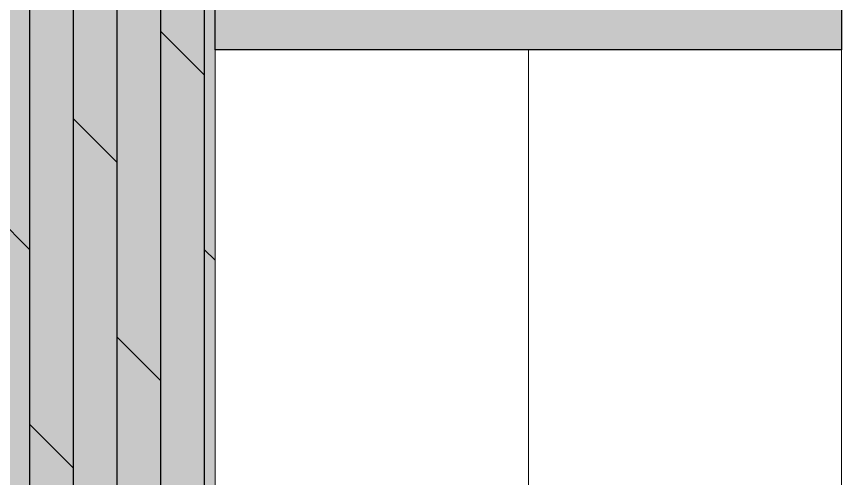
# Model space of a CAD drawing. Header units: millimetres. Extents: x -2842 to 18480, y -2414 to 14540.
# Drawn here: x 13351 to 14550, y 6872 to 7544 of the extents above; entities that cross this region are included whole.
import ezdxf

# ---------------------------------------------------------------- set-up
doc = ezdxf.new("R2010")
doc.units = ezdxf.units.MM
doc.header["$LTSCALE"] = 150
doc.layers.add('ad-Elevation 10', color=8, linetype='Continuous')
doc.layers.add('ad-Verandah', color=7, linetype='Continuous', true_color=0xa57c52)

# ---------------------------------------------------------------- blocks, each defined once
blk = doc.blocks.new('zw$6CCD')
at = {"transparency": 33554559}
h = blk.add_hatch(dxfattribs=at)
h.set_pattern_fill('GRASS', color=74, angle=180)
h.set_pattern_definition([(270, (14545, -2750), (17.96051, -17.96051), [4.7625, -31.15852]), (225, (14545, -2750), (17.96051, -17.96051), [4.7625, -20.6375]), (315, (14545, -2750), (17.96051, 17.96051), [4.7625, -20.6375])])
h.paths.add_polyline_path([(14550, -6125), (13640, -6125), (13640, -4745), (14550, -4745)])
h = blk.add_hatch(color=256, dxfattribs=at)
h.dxf.hatch_style = 1
h.set_gradient(color1=(153, 204, 0), color2=(63, 127, 0), tint=1, name='INVSPHERICAL')
h.paths.add_polyline_path([(14550, -6125), (13640, -6125), (13640, -4745), (14550, -4745)])
at = {"layer": 'ad-Verandah', "transparency": 33554534}
h = blk.add_hatch(color=256, dxfattribs=at)
h.dxf.hatch_style = 1
h.paths.add_polyline_path([(6195, -13620), (12120, -13620), (12120, -4745), (13640, -4745), (13640, -8875), (14550, -8875), (14550, -14850), (6195, -14850)])
at = {"layer": 'ad-Verandah', "transparency": 33554687}
h = blk.add_hatch(dxfattribs=at)
h.set_pattern_fill('DOLMIT', color=256, scale=10, angle=90)
h.set_pattern_definition([(90, (6195, -14830), (-63.5, 2e-14), []), (135, (6195, -14830), (-127, -127), [89.8026, -179.605])])
h.paths.add_polyline_path([(6195, -13620), (12120, -13620), (12120, -4745), (13640, -4745), (13640, -8875), (14550, -8875), (14550, -14850), (6195, -14850)])
at = {"layer": 'ad-Elevation 10'}
blk.add_lwpolyline([(14550, -6125), (13640, -6125), (13640, -4745), (14550, -4745)], close=True, dxfattribs=at)
at = {"layer": 'ad-Verandah', "lineweight": 9}
for points in [[(6195, -13620), (12120, -13620), (12120, -4745), (13640, -4745), (13640, -8875), (14550, -8875), (14550, -14850), (6195, -14850)], [(14095, -7725), (13640, -7725), (13640, -6125), (14095, -6125)], [(14550, -7725), (14095, -7725), (14095, -6125), (14550, -6125)]]:
    blk.add_lwpolyline(points, close=True, dxfattribs=at)

msp = doc.modelspace()

# ---------------------------------------------------------------- block references
at = {"layer": 'ad-Verandah'}
msp.add_blockref('zw$6CCD', (0, 13620), dxfattribs=at)

doc.saveas('drawing.dxf')
